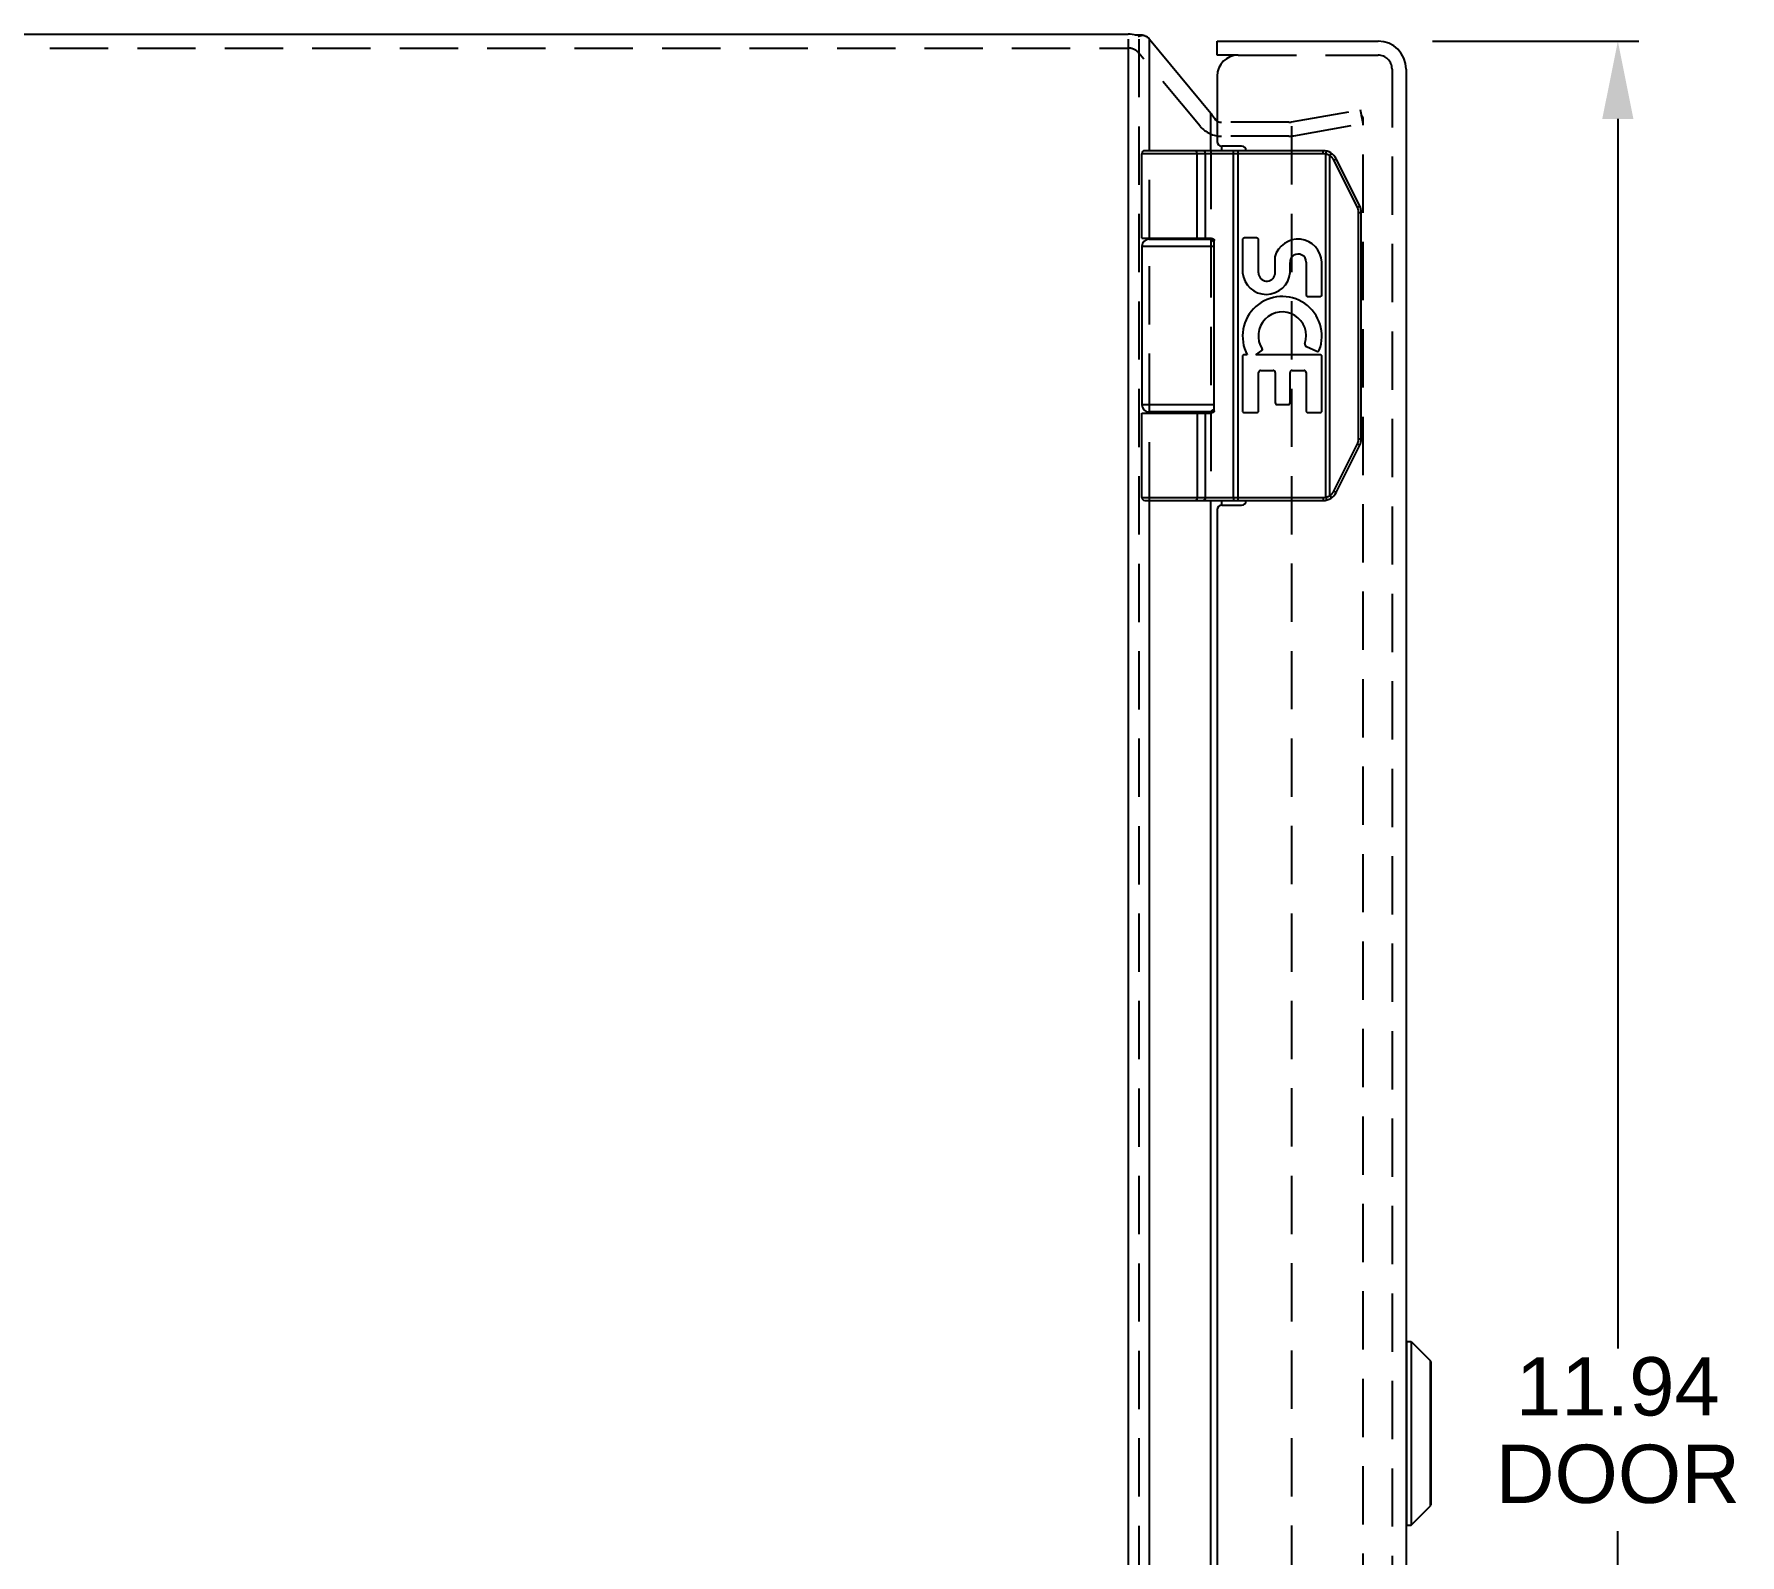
# Model space of a CAD drawing. Header units: inches. Extents: x 0 to 56, y -0.1 to 35.9.
# Drawn here: x 5.49 to 12.81, y 19.07 to 25.59 of the extents above; entities that cross this region are included whole.
import ezdxf

# ---------------------------------------------------------------- set-up
doc = ezdxf.new("R2010")
doc.units = ezdxf.units.IN
doc.header["$MEASUREMENT"] = 0
doc.linetypes.add('HIDDEN', pattern=[0.375, 0.25, -0.125])
for name, color, linetype in [('DEFAULT_2', 8, 'HIDDEN'), ('DIMENSIONS', 7, 'Continuous'), ('DOOR_ASSEMBLY', 7, 'Continuous')]:
    doc.layers.add(name, color=color, linetype=linetype)
doc.styles.get("Standard").update_dxf_attribs({"font": 'arial.ttf'})
doc.dimstyles.new('DIMSTYLE_1', dxfattribs={"dimtxt": 0.25, "dimasz": 0.333333, "dimexe": 0.09, "dimexo": 0.07, "dimgap": 0.0375, "dimtad": 0, "dimtih": 1, "dimtoh": 1, "dimzin": 4, "dimdsep": 46, "dimtxsty": 'Standard', "dimblk": '_FILLED', "dimblk1": '_FILLED', "dimblk2": '_FILLED', "dimcen": 0.09, "dimadec": 3, "dimazin": 1, "dimtfac": 1, "dimtdec": 3, "dimtofl": 0, "dimtmove": 0, "dimatfit": 3, "dimldrblk": '_FILLED', "dimfxl": 1, "dimtolj": 1, "dimtzin": 4, "dimarcsym": 0})

# ---------------------------------------------------------------- blocks, each defined once
blk = doc.blocks.new('_FILLED')
at = {"color": 0, "linetype": 'ByBlock'}
blk.add_solid([(0, 0), (-1, 0.2), (-1, -0.2)], dxfattribs=at)
blk = doc.blocks.new('*D12')
at = {"layer": 'Defpoints', "color": 0, "linetype": 'Continuous', "transparency": 16777216}
for p in [(11.4194, 25.5589), (11.4194, 13.6189), (12.2841, 13.6189)]:
    blk.add_point(p, dxfattribs=at)
at = {"layer": 'DIMENSIONS', "color": 0, "linetype": 'Continuous', "lineweight": -2, "transparency": 16777216}
for p, q in [((11.4894, 25.5589), (12.3741, 25.5589)), ((12.2841, 25.2256), (12.2841, 19.953)), ((12.2841, 13.9523), (12.2841, 19.1697)), ((11.4894, 13.6189), (12.3741, 13.6189))]:
    blk.add_line(p, q, dxfattribs=at)
at = {"layer": 'DIMENSIONS', "color": 0, "linetype": 'Continuous', "lineweight": -2, "transparency": 16777216, "xscale": 0.3333333333, "yscale": 0.3333333333, "zscale": 0.3333333333}
for p, rotation in [((12.2841, 25.5589), 90), ((12.2841, 13.6189), 270)]:
    blk.add_blockref('_FILLED', p, dxfattribs=dict(at, rotation=rotation))
at = {"layer": 'DIMENSIONS', "color": 0, "linetype": 'Continuous', "transparency": 16777216, "insert": (12.2841, 19.9155), "char_height": 0.25, "width": 1.046468, "attachment_point": 2, "line_spacing_factor": 0.9}
blk.add_mtext('\\A1;11.94\\PDOOR', dxfattribs=at)

msp = doc.modelspace()

# ---------------------------------------------------------------- linework, layer by layer
at = {"color": 3, "linetype": 'Continuous'}
for p, q in [((3.3115, 25.58894), (10.18454, 25.58894)), ((10.18454, 25.56794), (10.18454, 13.65817)), ((10.27647, 25.08894), (10.27647, 25.56796)), ((10.27647, 25.56796), (10.53941, 25.25011)), ((10.53941, 25.08894), (10.53941, 25.25011)), ((10.58537, 25.10894), (10.58537, 25.08894)), ((10.27647, 24.70894), (10.27647, 24.71394)), ((10.53941, 24.70894), (10.53941, 24.71366)), ((10.27647, 23.96394), (10.27647, 23.96894)), ((10.53941, 23.96421), (10.53941, 23.96894)), ((10.27647, 15.58894), (10.27647, 23.58894)), ((10.53941, 15.58894), (10.53941, 23.58894)), ((10.58537, 23.58894), (10.58537, 23.56894))]:
    msp.add_line(p, q, dxfattribs=at)
at = {"color": 7, "linetype": 'Continuous'}
msp.add_line((10.24582, 25.58409), (10.21518, 25.58409), dxfattribs=at)
at = {"color": 3, "linetype": 'Continuous'}
for points in [[(10.22772, 25.57901), (10.22983, 25.58021), (10.23212, 25.58127), (10.2346, 25.58221), (10.23722, 25.58299), (10.23993, 25.58357), (10.24268, 25.58394), (10.2454, 25.58409), (10.24582, 25.58409)], [(10.24582, 25.58409), (10.24809, 25.58401), (10.25072, 25.58371), (10.25326, 25.58319), (10.25566, 25.58248), (10.25789, 25.58159), (10.25989, 25.58057), (10.26169, 25.5794)], [(10.27647, 25.56796), (10.27419, 25.56987), (10.27183, 25.57177), (10.2694, 25.57368), (10.2669, 25.57559), (10.26433, 25.57749), (10.26169, 25.5794)], [(10.53941, 25.25011), (10.54043, 25.2484), (10.54149, 25.24668), (10.54257, 25.24497), (10.54368, 25.24326), (10.54482, 25.24155), (10.54599, 25.23984)], [(10.54599, 25.23984), (10.5502, 25.23384), (10.55468, 25.22785), (10.55941, 25.22186), (10.56435, 25.21587), (10.56603, 25.2139)]]:
    msp.add_lwpolyline(points, dxfattribs=at)
for centre, radius, start, end in [((10.18454, 25.46894), 0.12, 73.698209, 90), ((10.58537, 25.27128), 0.06, 250.446296, 251.191725)]:
    msp.add_arc(centre, radius, start, end, dxfattribs=at)
at = {"layer": 'DEFAULT_2', "color": 8, "linetype": 'HIDDEN'}
for p, q in [((3.3115, 25.52894), (10.18454, 25.52894)), ((10.23051, 25.56796), (10.23051, 13.70985)), ((10.49345, 25.19414), (10.23051, 25.5075)), ((10.88456, 25.21219), (11.1814, 25.26453)), ((11.19182, 25.20544), (11.1814, 25.26453)), ((10.87414, 25.21128), (10.58537, 25.21128)), ((10.88456, 25.19356), (10.88456, 14.0283)), ((10.89498, 25.1531), (11.19182, 25.20544)), ((11.19182, 13.94819), (11.19182, 25.22968)), ((10.27647, 24.71394), (10.27647, 25.08894)), ((10.53941, 25.08894), (10.53941, 24.71366)), ((10.87414, 25.15128), (10.58537, 25.15128)), ((10.27647, 23.96894), (10.27647, 24.70894)), ((10.53941, 24.70894), (10.53941, 23.96894)), ((10.27647, 23.58894), (10.27647, 23.96394)), ((10.53941, 23.96421), (10.53941, 23.58894))]:
    msp.add_line(p, q, dxfattribs=at)
for points in [[(11.18197, 25.23968), (11.18135, 25.23966), (11.18028, 25.23953)], [(11.18653, 25.23854), (11.18555, 25.239), (11.18454, 25.23934), (11.18349, 25.23956), (11.18242, 25.23967), (11.18197, 25.23968)], [(11.19182, 25.22968), (11.19176, 25.23078), (11.19159, 25.23184), (11.1913, 25.23289), (11.1909, 25.2339), (11.19039, 25.23486), (11.18979, 25.23576), (11.18909, 25.23659), (11.18831, 25.23733), (11.18745, 25.23799), (11.18653, 25.23854)]]:
    msp.add_lwpolyline(points, dxfattribs=at)
for centre, radius, start, end in [((10.18454, 25.46894), 0.06, 40, 90), ((10.58537, 25.27128), 0.12, 220, 270), ((10.58537, 25.27128), 0.06, 254.766704, 270), ((10.87414, 25.27128), 0.06, 270, 280), ((10.87414, 25.27128), 0.12, 270, 280)]:
    msp.add_arc(centre, radius, start, end, dxfattribs=at)
at = {"layer": 'DOOR_ASSEMBLY', "color": 7, "linetype": 'Continuous'}
for p, q in [((10.56603, 25.49894), (10.56603, 25.55894)), ((10.65603, 25.49894), (10.56603, 25.49894)), ((11.0204, 25.08894), (10.25603, 25.08894)), ((10.4735, 25.08893), (10.47336, 25.08894)), ((10.47361, 25.08893), (10.47347, 25.08893)), ((10.47372, 25.08892), (10.47358, 25.08893)), ((10.47383, 25.08891), (10.47369, 25.08892)), ((10.65579, 23.58894), (10.65579, 25.08894)), ((11.0204, 25.07594), (11.0204, 25.08894)), ((11.03233, 25.07448), (11.03546, 25.08709)), ((10.24303, 24.71394), (10.24303, 25.07594)), ((11.0204, 25.07594), (10.24303, 25.07594)), ((10.47991, 24.71394), (10.47991, 25.07615)), ((10.47994, 24.71394), (10.47994, 25.07615)), ((10.5159, 24.71394), (10.5159, 25.07594)), ((10.63613, 25.08416), (10.63609, 25.08449)), ((10.63617, 25.08382), (10.63613, 25.08416)), ((10.63621, 25.08347), (10.63617, 25.08382)), ((10.63625, 25.08311), (10.63621, 25.08347)), ((10.63629, 25.08275), (10.63625, 25.08311)), ((10.63632, 25.08237), (10.63629, 25.08275)), ((10.63635, 25.08199), (10.63632, 25.08237)), ((10.63638, 25.0816), (10.63635, 25.08199)), ((10.63641, 25.08121), (10.63638, 25.0816)), ((10.63644, 25.08081), (10.63641, 25.08121)), ((10.63646, 25.0804), (10.63644, 25.08081)), ((10.63648, 25.07999), (10.63646, 25.0804)), ((10.6365, 25.07958), (10.63648, 25.07999)), ((10.63652, 25.07916), (10.6365, 25.07958)), ((10.63655, 25.0781), (10.63654, 25.07852)), ((10.63656, 25.07767), (10.63655, 25.0781)), ((10.63657, 25.07724), (10.63656, 25.07767)), ((10.63658, 25.0768), (10.63657, 25.07724)), ((10.63658, 25.07637), (10.63658, 25.0768)), ((10.63658, 23.60194), (10.63658, 25.07637)), ((11.03233, 23.60339), (11.03233, 25.07448)), ((11.04964, 25.06763), (11.04999, 25.06817)), ((11.04964, 23.61024), (11.04964, 25.06763)), ((11.04999, 25.06817), (11.05034, 25.06871)), ((11.05034, 25.06871), (11.05068, 25.06925)), ((11.05068, 25.06925), (11.05101, 25.06978)), ((11.05101, 25.06978), (11.05134, 25.07031)), ((11.05134, 25.07031), (11.05165, 25.07083)), ((11.05165, 25.07083), (11.05186, 25.07117)), ((11.05186, 25.07117), (11.05206, 25.07151)), ((11.05206, 25.07151), (11.05225, 25.07184)), ((11.05225, 25.07184), (11.05244, 25.07217)), ((11.05244, 25.07217), (11.05263, 25.0725)), ((11.05263, 25.0725), (11.05281, 25.07282)), ((11.05307, 25.07328), (11.05324, 25.07359)), ((11.05324, 25.07359), (11.0534, 25.07389)), ((11.0534, 25.07389), (11.05356, 25.07418)), ((11.05356, 25.07418), (11.0537, 25.07446)), ((11.0537, 25.07446), (11.05385, 25.07474)), ((11.05385, 25.07474), (11.05398, 25.07501)), ((11.05398, 25.07501), (11.05411, 25.07527)), ((11.06648, 25.04857), (11.06705, 25.04887)), ((11.1676, 24.84632), (11.06648, 25.04857)), ((11.06705, 25.04887), (11.06781, 25.04926)), ((11.06781, 25.04926), (11.06856, 25.04965)), ((11.06856, 25.04965), (11.06929, 25.05004)), ((11.06929, 25.05004), (11.07, 25.05041)), ((11.07, 25.05041), (11.07068, 25.05078)), ((11.07068, 25.05078), (11.07134, 25.05114)), ((11.07134, 25.05114), (11.07181, 25.05141)), ((11.07181, 25.05141), (11.07226, 25.05166)), ((11.07226, 25.05166), (11.0727, 25.05191)), ((11.0727, 25.05191), (11.07311, 25.05215)), ((11.07311, 25.05215), (11.07351, 25.05238)), ((11.07351, 25.05238), (11.07376, 25.05252)), ((11.07376, 25.05252), (11.074, 25.05267)), ((11.074, 25.05267), (11.07422, 25.05281)), ((11.07422, 25.05281), (11.07444, 25.05294)), ((11.07444, 25.05294), (11.07465, 25.05307)), ((11.07465, 25.05307), (11.07485, 25.05319)), ((11.07485, 25.05319), (11.07503, 25.05331)), ((11.17743, 24.85213), (11.0763, 25.05439)), ((11.16875, 24.84691), (11.1695, 24.8473)), ((11.1695, 24.8473), (11.17024, 24.84769)), ((11.17112, 24.84816), (11.17181, 24.84853)), ((11.17181, 24.84853), (11.17246, 24.84889)), ((11.17246, 24.84889), (11.17294, 24.84915)), ((11.17283, 23.85369), (11.17283, 24.82418)), ((11.17283, 24.82418), (11.18403, 24.82418)), ((11.17294, 24.84915), (11.17339, 24.84941)), ((11.17339, 24.84941), (11.17383, 24.84965)), ((11.17383, 24.84965), (11.17424, 24.84989)), ((11.17424, 24.84989), (11.17463, 24.85012)), ((11.17463, 24.85012), (11.17488, 24.85027)), ((11.17488, 24.85027), (11.17512, 24.85041)), ((11.17512, 24.85041), (11.17535, 24.85055)), ((11.17535, 24.85055), (11.17557, 24.85069)), ((11.17557, 24.85069), (11.17578, 24.85081)), ((11.17578, 24.85081), (11.17597, 24.85094)), ((11.17597, 24.85094), (11.17616, 24.85106)), ((11.18403, 23.85369), (11.18403, 24.82418)), ((10.24303, 24.67894), (10.24303, 23.99894)), ((10.24303, 24.67894), (10.55398, 24.67894)), ((10.27303, 24.70894), (10.55175, 24.70894)), ((10.32253, 24.71394), (10.32253, 24.70894)), ((10.47853, 24.71394), (10.47853, 24.70894)), ((10.55398, 23.97394), (10.55398, 24.70394)), ((10.67479, 24.70654), (10.67479, 24.56542)), ((10.73509, 24.71494), (10.68319, 24.71494)), ((10.74349, 24.5649), (10.74349, 24.70654)), ((10.81349, 24.63322), (10.81349, 24.55842)), ((10.87889, 24.56649), (10.87907, 24.60921)), ((10.94759, 24.61156), (10.94759, 24.47194)), ((11.01499, 24.47194), (11.01499, 24.61156)), ((10.95599, 24.46354), (11.00659, 24.46354)), ((10.69493, 24.21404), (10.68319, 24.21404)), ((10.73219, 24.21404), (10.7577, 24.23193)), ((11.00659, 24.21404), (10.73219, 24.21404)), ((10.94871, 24.24874), (10.994, 24.22914)), ((10.67479, 24.20564), (10.67479, 23.97414)), ((10.74349, 23.97414), (10.74349, 24.13824)), ((10.75189, 24.14664), (10.80659, 24.14664)), ((10.81499, 24.13824), (10.81499, 24.00864)), ((10.87869, 24.00864), (10.87869, 24.13824)), ((10.88709, 24.14664), (10.93919, 24.14664)), ((10.94759, 24.13824), (10.94759, 23.97414)), ((11.01499, 23.97414), (11.01499, 24.20564)), ((10.55398, 23.99894), (10.24303, 23.99894)), ((10.82339, 24.00024), (10.87029, 24.00024)), ((10.24303, 23.60194), (10.24303, 23.96394)), ((10.24303, 23.96394), (10.53407, 23.96394)), ((10.55175, 23.96894), (10.27303, 23.96894)), ((10.32253, 23.96894), (10.32253, 23.96394)), ((10.47853, 23.96894), (10.47853, 23.96394)), ((10.5159, 23.60194), (10.5159, 23.96394)), ((10.68319, 23.96574), (10.73509, 23.96574)), ((10.95599, 23.96574), (11.00659, 23.96574)), ((11.17283, 23.85369), (11.18403, 23.85369)), ((11.06648, 23.6293), (11.1676, 23.83155)), ((11.0763, 23.62348), (11.17743, 23.82574)), ((11.1676, 23.83155), (11.16856, 23.83106)), ((11.16856, 23.83106), (11.16932, 23.83067)), ((11.16932, 23.83067), (11.17005, 23.83028)), ((11.17005, 23.83028), (11.17077, 23.8299)), ((11.17077, 23.8299), (11.17147, 23.82953)), ((11.17147, 23.82953), (11.17214, 23.82916)), ((11.17214, 23.82916), (11.17262, 23.82889)), ((11.17262, 23.82889), (11.17309, 23.82863)), ((11.17309, 23.82863), (11.17354, 23.82838)), ((11.17354, 23.82838), (11.17397, 23.82814)), ((11.17397, 23.82814), (11.17437, 23.8279)), ((11.17437, 23.8279), (11.17463, 23.82775)), ((11.17463, 23.82775), (11.17488, 23.8276)), ((11.17488, 23.8276), (11.17512, 23.82746)), ((11.17512, 23.82746), (11.17535, 23.82732)), ((11.17535, 23.82732), (11.17557, 23.82719)), ((11.17557, 23.82719), (11.17578, 23.82706)), ((11.17578, 23.82706), (11.17597, 23.82693)), ((11.06648, 23.6293), (11.06744, 23.62881)), ((11.06744, 23.62881), (11.06819, 23.62841)), ((11.06819, 23.62841), (11.06893, 23.62803)), ((11.06893, 23.62803), (11.06965, 23.62765)), ((11.06965, 23.62765), (11.07034, 23.62727)), ((11.07034, 23.62727), (11.07101, 23.62691)), ((11.07101, 23.62691), (11.0715, 23.62664)), ((11.0715, 23.62664), (11.07196, 23.62638)), ((11.07196, 23.62638), (11.07241, 23.62613)), ((11.07241, 23.62613), (11.07284, 23.62588)), ((11.07284, 23.62588), (11.07325, 23.62565)), ((11.07325, 23.62565), (11.07351, 23.62549)), ((11.07351, 23.62549), (11.07376, 23.62535)), ((11.07376, 23.62535), (11.074, 23.6252)), ((11.074, 23.6252), (11.07422, 23.62507)), ((11.07422, 23.62507), (11.07444, 23.62493)), ((11.07444, 23.62493), (11.07465, 23.6248)), ((11.07465, 23.6248), (11.07485, 23.62468)), ((10.24303, 23.60194), (11.0204, 23.60194)), ((10.25603, 23.58894), (11.0204, 23.58894)), ((10.4735, 23.58894), (10.47336, 23.58894)), ((10.47361, 23.58894), (10.47347, 23.58894)), ((10.47372, 23.58895), (10.47358, 23.58894)), ((10.47383, 23.58896), (10.47369, 23.58895)), ((10.47394, 23.58898), (10.47379, 23.58896)), ((10.63619, 23.59422), (10.63615, 23.59388)), ((10.63623, 23.59458), (10.63619, 23.59422)), ((10.63627, 23.59494), (10.63623, 23.59458)), ((10.6363, 23.59531), (10.63627, 23.59494)), ((10.63634, 23.59569), (10.6363, 23.59531)), ((10.63637, 23.59607), (10.63634, 23.59569)), ((10.6364, 23.59646), (10.63637, 23.59607)), ((10.63642, 23.59686), (10.6364, 23.59646)), ((10.63645, 23.59726), (10.63642, 23.59686)), ((10.63647, 23.59767), (10.63645, 23.59726)), ((10.63649, 23.59808), (10.63647, 23.59767)), ((10.63651, 23.5985), (10.63649, 23.59808)), ((10.63653, 23.59892), (10.63651, 23.5985)), ((10.63654, 23.59935), (10.63653, 23.59892)), ((10.63655, 23.59977), (10.63654, 23.59935)), ((10.63656, 23.6002), (10.63655, 23.59977)), ((10.63657, 23.60063), (10.63656, 23.6002)), ((10.63658, 23.60107), (10.63657, 23.60063)), ((10.63658, 23.60194), (10.63658, 23.6015)), ((10.63658, 23.6015), (10.63658, 23.60107)), ((11.0204, 23.60194), (11.0204, 23.58894)), ((11.03233, 23.60339), (11.03546, 23.59078)), ((11.04964, 23.61024), (11.04999, 23.6097)), ((11.04999, 23.6097), (11.05034, 23.60916)), ((11.05034, 23.60916), (11.05068, 23.60862)), ((11.05068, 23.60862), (11.05101, 23.60809)), ((11.05101, 23.60809), (11.05134, 23.60756)), ((11.05134, 23.60756), (11.05165, 23.60704)), ((11.05165, 23.60704), (11.05186, 23.6067)), ((11.05186, 23.6067), (11.05206, 23.60636)), ((11.05206, 23.60636), (11.05225, 23.60603)), ((11.05225, 23.60603), (11.05244, 23.6057)), ((11.05244, 23.6057), (11.05263, 23.60537)), ((11.05263, 23.60537), (11.05281, 23.60505)), ((11.05281, 23.60505), (11.05299, 23.60474)), ((11.05299, 23.60474), (11.05316, 23.60443)), ((11.05316, 23.60443), (11.05332, 23.60413)), ((11.05332, 23.60413), (11.05348, 23.60384)), ((11.05348, 23.60384), (11.05363, 23.60355)), ((11.05363, 23.60355), (11.05378, 23.60327)), ((11.05378, 23.60327), (11.05391, 23.603)), ((11.37908, 19.98299), (11.39783, 19.98299)), ((11.37908, 19.19489), (11.37908, 19.98299)), ((11.39783, 19.98299), (11.48095, 19.89986)), ((11.39783, 19.98299), (11.39783, 19.19489)), ((11.48095, 19.27801), (11.48095, 19.89986)), ((11.48303, 19.28303), (11.48303, 19.89484)), ((11.39783, 19.19489), (11.48095, 19.27801)), ((11.37908, 19.19489), (11.39783, 19.19489))]:
    msp.add_line(p, q, dxfattribs=at)
at = {"layer": 'DOOR_ASSEMBLY', "color": 3, "linetype": 'Continuous'}
for p, q in [((10.56603, 25.55894), (11.25603, 25.55894)), ((10.56603, 25.40894), (10.56603, 25.12894)), ((11.37603, 25.43894), (11.37603, 13.73894)), ((10.67103, 25.10894), (10.58603, 25.10894)), ((10.58603, 23.56894), (10.67103, 23.56894)), ((10.56603, 23.54894), (10.56603, 15.62894))]:
    msp.add_line(p, q, dxfattribs=at)
at = {"layer": 'DOOR_ASSEMBLY', "color": 8, "linetype": 'HIDDEN'}
for p, q in [((10.65603, 25.49894), (11.25603, 25.49894)), ((11.31603, 25.43894), (11.31603, 13.73894))]:
    msp.add_line(p, q, dxfattribs=at)
at = {"layer": 'DOOR_ASSEMBLY', "color": 7, "linetype": 'Continuous'}
for points in [[(10.47994, 25.07615), (10.47994, 25.07637), (10.47993, 25.07659), (10.47993, 25.0768), (10.47992, 25.07702), (10.47991, 25.07724), (10.4799, 25.07745), (10.47988, 25.07767), (10.47987, 25.07788), (10.47985, 25.0781), (10.47983, 25.07831), (10.47981, 25.07852), (10.47979, 25.07874), (10.47976, 25.07895), (10.47974, 25.07916), (10.47971, 25.07937), (10.47968, 25.07958), (10.47965, 25.07979), (10.47961, 25.07999), (10.47958, 25.0802), (10.47954, 25.0804), (10.4795, 25.08061), (10.47946, 25.08081), (10.47942, 25.08101), (10.47938, 25.08121), (10.47933, 25.08141), (10.47929, 25.0816), (10.47924, 25.0818), (10.47919, 25.08199), (10.47914, 25.08218), (10.47908, 25.08237), (10.47903, 25.08256), (10.47897, 25.08275), (10.47891, 25.08293), (10.47885, 25.08311), (10.47879, 25.08329), (10.47873, 25.08347), (10.47866, 25.08365), (10.4786, 25.08382), (10.47853, 25.08399), (10.47846, 25.08416), (10.47839, 25.08433), (10.47832, 25.08449), (10.47825, 25.08466), (10.47817, 25.08482), (10.4781, 25.08497), (10.47802, 25.08513), (10.47794, 25.08528), (10.47787, 25.08543), (10.47778, 25.08558), (10.4777, 25.08572), (10.47762, 25.08586), (10.47754, 25.086), (10.47745, 25.08614), (10.47736, 25.08627), (10.47728, 25.0864), (10.47719, 25.08653), (10.4771, 25.08665), (10.47701, 25.08677), (10.47692, 25.08689), (10.47682, 25.08701), (10.47673, 25.08712), (10.47663, 25.08723), (10.47654, 25.08734), (10.47644, 25.08744), (10.47634, 25.08754), (10.47625, 25.08763), (10.47615, 25.08773), (10.47605, 25.08782), (10.47595, 25.0879), (10.47585, 25.08799), (10.47574, 25.08807), (10.47564, 25.08814), (10.47554, 25.08822), (10.47544, 25.08829), (10.47533, 25.08835), (10.47523, 25.08841), (10.47512, 25.08847), (10.47501, 25.08853), (10.47491, 25.08858), (10.4748, 25.08863), (10.47469, 25.08867), (10.47459, 25.08872), (10.47448, 25.08875), (10.47437, 25.08879), (10.47426, 25.08882), (10.47415, 25.08885), (10.47405, 25.08887), (10.47394, 25.08889), (10.47379, 25.08891)], [(10.47991, 25.07615), (10.47991, 25.07637), (10.4799, 25.07659), (10.47989, 25.0768), (10.47989, 25.07702), (10.47988, 25.07724), (10.47986, 25.07745), (10.47985, 25.07767), (10.47984, 25.07788), (10.47982, 25.0781), (10.4798, 25.07831), (10.47978, 25.07852), (10.47976, 25.07874), (10.47973, 25.07895), (10.4797, 25.07916), (10.47968, 25.07937), (10.47965, 25.07958), (10.47961, 25.07979), (10.47958, 25.07999), (10.47955, 25.0802), (10.47951, 25.0804), (10.47947, 25.08061), (10.47943, 25.08081), (10.47939, 25.08101), (10.47935, 25.08121), (10.4793, 25.08141), (10.47925, 25.0816), (10.4792, 25.0818), (10.47915, 25.08199), (10.4791, 25.08218), (10.47905, 25.08237), (10.47899, 25.08256), (10.47894, 25.08275), (10.47888, 25.08293), (10.47882, 25.08311), (10.47876, 25.08329), (10.4787, 25.08347), (10.47863, 25.08365), (10.47857, 25.08382), (10.4785, 25.08399), (10.47843, 25.08416), (10.47836, 25.08433), (10.47829, 25.08449), (10.47822, 25.08466), (10.47814, 25.08482), (10.47807, 25.08497), (10.47799, 25.08513), (10.47791, 25.08528), (10.47783, 25.08543), (10.47775, 25.08558), (10.47767, 25.08572), (10.47759, 25.08586), (10.4775, 25.086), (10.47742, 25.08614), (10.47733, 25.08627), (10.47724, 25.0864), (10.47715, 25.08653), (10.47707, 25.08665), (10.47697, 25.08677), (10.47688, 25.08689), (10.47679, 25.08701), (10.4767, 25.08712), (10.4766, 25.08723), (10.47651, 25.08734), (10.47641, 25.08744), (10.47631, 25.08754), (10.47621, 25.08763), (10.47612, 25.08773), (10.47602, 25.08782), (10.47591, 25.0879), (10.47581, 25.08799), (10.47571, 25.08807), (10.47561, 25.08814), (10.47551, 25.08822), (10.4754, 25.08829), (10.4753, 25.08835), (10.47519, 25.08841), (10.47509, 25.08847), (10.47498, 25.08853), (10.47488, 25.08858), (10.47477, 25.08863), (10.47466, 25.08867), (10.47455, 25.08872), (10.47445, 25.08875), (10.47434, 25.08879), (10.47423, 25.08882), (10.47412, 25.08885), (10.47401, 25.08887), (10.4739, 25.08889)], [(10.5159, 25.07594), (10.5159, 25.07615), (10.5159, 25.07637), (10.51589, 25.07659), (10.51588, 25.0768), (10.51587, 25.07702), (10.51585, 25.07724), (10.51584, 25.07745), (10.51582, 25.07767), (10.51579, 25.07788), (10.51577, 25.0781), (10.51574, 25.07831), (10.51571, 25.07852), (10.51567, 25.07874), (10.51563, 25.07895), (10.5156, 25.07916), (10.51555, 25.07937), (10.51551, 25.07958), (10.51546, 25.07979), (10.51541, 25.07999), (10.51536, 25.0802), (10.5153, 25.0804), (10.51525, 25.08061), (10.51519, 25.08081), (10.51512, 25.08101), (10.51506, 25.08121), (10.51499, 25.08141), (10.51492, 25.0816), (10.51485, 25.0818), (10.51477, 25.08199), (10.51469, 25.08218), (10.51461, 25.08237), (10.51453, 25.08256), (10.51444, 25.08275), (10.51436, 25.08293), (10.51427, 25.08311), (10.51418, 25.08329), (10.51408, 25.08347), (10.51398, 25.08365), (10.51389, 25.08382), (10.51379, 25.08399), (10.51368, 25.08416), (10.51358, 25.08433), (10.51347, 25.08449), (10.51336, 25.08466), (10.51325, 25.08482), (10.51314, 25.08497), (10.51302, 25.08513), (10.5129, 25.08528), (10.51278, 25.08543), (10.51266, 25.08558), (10.51254, 25.08572), (10.51242, 25.08586), (10.51229, 25.086), (10.51216, 25.08614), (10.51203, 25.08627), (10.5119, 25.0864), (10.51177, 25.08653), (10.51163, 25.08665), (10.51149, 25.08677), (10.51136, 25.08689), (10.51122, 25.08701), (10.51108, 25.08712), (10.51093, 25.08723), (10.51079, 25.08734), (10.51065, 25.08744), (10.5105, 25.08754), (10.51035, 25.08763), (10.5102, 25.08773), (10.51005, 25.08782), (10.5099, 25.0879), (10.50975, 25.08799), (10.5096, 25.08807), (10.50944, 25.08814), (10.50929, 25.08822), (10.50913, 25.08829), (10.50898, 25.08835), (10.50882, 25.08841), (10.50866, 25.08847), (10.5085, 25.08853), (10.50834, 25.08858), (10.50818, 25.08863), (10.50802, 25.08867), (10.50786, 25.08872), (10.5077, 25.08875), (10.50754, 25.08879), (10.50737, 25.08882), (10.50721, 25.08885), (10.50705, 25.08887), (10.50688, 25.08889), (10.50672, 25.08891), (10.50655, 25.08892), (10.50639, 25.08893), (10.50623, 25.08893), (10.50606, 25.08894)], [(10.63609, 25.08449), (10.63607, 25.08466), (10.63604, 25.08482), (10.63602, 25.08497), (10.636, 25.08513), (10.63597, 25.08528), (10.63595, 25.08543), (10.63592, 25.08558), (10.6359, 25.08572), (10.63587, 25.08586), (10.63585, 25.086), (10.63582, 25.08614), (10.6358, 25.08627), (10.63577, 25.0864), (10.63574, 25.08653), (10.63571, 25.08665), (10.63569, 25.08677), (10.63566, 25.08689), (10.63563, 25.08701), (10.6356, 25.08712), (10.63557, 25.08723), (10.63554, 25.08734), (10.63551, 25.08744), (10.63549, 25.08754), (10.63546, 25.08763), (10.63543, 25.08773), (10.63539, 25.08782), (10.63536, 25.0879), (10.63533, 25.08799), (10.6353, 25.08807), (10.63527, 25.08814), (10.63524, 25.08822), (10.63521, 25.08829), (10.63518, 25.08835), (10.63514, 25.08841), (10.63511, 25.08847), (10.63508, 25.08853), (10.63505, 25.08858), (10.63501, 25.08863), (10.63498, 25.08867), (10.63495, 25.08872), (10.63492, 25.08875), (10.63488, 25.08879), (10.63485, 25.08882), (10.63482, 25.08885), (10.63478, 25.08887), (10.63475, 25.08889), (10.63472, 25.08891), (10.63468, 25.08892), (10.63465, 25.08893), (10.63462, 25.08893), (10.63458, 25.08894)], [(10.63654, 25.07852), (10.63654, 25.07874), (10.63652, 25.07916)], [(11.04964, 25.06763), (11.04914, 25.06793), (11.04863, 25.06822), (11.04812, 25.06851), (11.04761, 25.06879), (11.0471, 25.06907), (11.04658, 25.06934), (11.04606, 25.0696), (11.04553, 25.06986), (11.04501, 25.07012), (11.04448, 25.07037), (11.04395, 25.07061), (11.04341, 25.07085), (11.04288, 25.07108), (11.04234, 25.07131), (11.0418, 25.07153), (11.04125, 25.07175), (11.04071, 25.07196), (11.04016, 25.07217), (11.03961, 25.07237), (11.03906, 25.07256), (11.03851, 25.07275), (11.03796, 25.07294), (11.0374, 25.07311), (11.03684, 25.07329), (11.03628, 25.07346), (11.03572, 25.07362), (11.03516, 25.07377), (11.0346, 25.07393), (11.03403, 25.07407), (11.03347, 25.07421), (11.0329, 25.07435), (11.03233, 25.07448)], [(11.06648, 25.04857), (11.06624, 25.04905), (11.06599, 25.04952), (11.06574, 25.05), (11.06548, 25.05046), (11.06522, 25.05093), (11.06495, 25.05139), (11.06468, 25.05186), (11.0644, 25.05231), (11.06412, 25.05277), (11.06383, 25.05322), (11.06354, 25.05367), (11.06324, 25.05411), (11.06294, 25.05455), (11.06263, 25.05499), (11.06232, 25.05543), (11.06201, 25.05586), (11.06169, 25.05629), (11.06136, 25.05672), (11.06103, 25.05714), (11.0607, 25.05756), (11.06036, 25.05797), (11.06001, 25.05838), (11.05967, 25.05879), (11.05931, 25.05919), (11.05896, 25.05959), (11.0586, 25.05999), (11.05823, 25.06038), (11.05786, 25.06077), (11.05749, 25.06115), (11.05711, 25.06153), (11.05673, 25.06191), (11.05634, 25.06228), (11.05595, 25.06265), (11.05556, 25.06301), (11.05516, 25.06337), (11.05476, 25.06373), (11.05435, 25.06408), (11.05394, 25.06442), (11.05353, 25.06476), (11.05311, 25.0651), (11.05269, 25.06543), (11.05226, 25.06576), (11.05184, 25.06609), (11.0514, 25.0664), (11.05097, 25.06672), (11.05053, 25.06703), (11.05009, 25.06733), (11.04964, 25.06763)], [(11.05281, 25.07282), (11.0529, 25.07297), (11.05307, 25.07328)], [(11.05411, 25.07527), (11.05417, 25.07539), (11.05423, 25.07552), (11.05429, 25.07564), (11.05435, 25.07576), (11.0544, 25.07588), (11.05445, 25.07599), (11.05451, 25.07611), (11.05455, 25.07622), (11.0546, 25.07633), (11.05465, 25.07644), (11.05469, 25.07654), (11.05473, 25.07664), (11.05477, 25.07674), (11.05481, 25.07684), (11.05485, 25.07693), (11.05488, 25.07702), (11.05491, 25.07711), (11.05494, 25.0772), (11.05497, 25.07728), (11.055, 25.07736), (11.05502, 25.07744), (11.05504, 25.07752), (11.05506, 25.07759), (11.05508, 25.07766), (11.0551, 25.07773), (11.05511, 25.07779), (11.05513, 25.07785), (11.05514, 25.07791), (11.05514, 25.07797), (11.05515, 25.07802), (11.05516, 25.07807), (11.05516, 25.07812), (11.05516, 25.07817), (11.05516, 25.07821), (11.05515, 25.07825), (11.05515, 25.07828), (11.05514, 25.07832), (11.05513, 25.07835), (11.05512, 25.07837), (11.0551, 25.0784), (11.05509, 25.07842), (11.05507, 25.07844), (11.05505, 25.07845)], [(11.07503, 25.05331), (11.07512, 25.05337), (11.0752, 25.05342), (11.07528, 25.05348), (11.07536, 25.05353), (11.07544, 25.05358), (11.07551, 25.05363), (11.07558, 25.05368), (11.07565, 25.05373), (11.07571, 25.05378), (11.07577, 25.05382), (11.07583, 25.05386), (11.07588, 25.05391), (11.07593, 25.05395), (11.07598, 25.05398), (11.07603, 25.05402), (11.07607, 25.05406), (11.07611, 25.05409), (11.07614, 25.05412), (11.07617, 25.05415), (11.0762, 25.05418), (11.07623, 25.05421), (11.07625, 25.05424), (11.07627, 25.05426), (11.07628, 25.05428), (11.07629, 25.0543), (11.0763, 25.05432), (11.07631, 25.05434), (11.07631, 25.05436), (11.07631, 25.05437), (11.0763, 25.05439)], [(11.1676, 24.84632), (11.1678, 24.84642), (11.16875, 24.84691)], [(11.17283, 24.82418), (11.17283, 24.82473), (11.17282, 24.82527), (11.1728, 24.82582), (11.17278, 24.82637), (11.17275, 24.82691), (11.17272, 24.82746), (11.17268, 24.828), (11.17264, 24.82854), (11.17259, 24.82909), (11.17253, 24.82963), (11.17247, 24.83017), (11.1724, 24.83072), (11.17232, 24.83126), (11.17224, 24.8318), (11.17215, 24.83234), (11.17206, 24.83287), (11.17196, 24.83341), (11.17186, 24.83395), (11.17175, 24.83448), (11.17163, 24.83502), (11.17151, 24.83555), (11.17138, 24.83608), (11.17124, 24.83661), (11.1711, 24.83714), (11.17096, 24.83767), (11.17081, 24.83819), (11.17065, 24.83871), (11.17049, 24.83923), (11.17032, 24.83975), (11.17014, 24.84027), (11.16996, 24.84079), (11.16977, 24.8413), (11.16958, 24.84181), (11.16939, 24.84232), (11.16918, 24.84283), (11.16897, 24.84334), (11.16876, 24.84384), (11.16854, 24.84434), (11.16831, 24.84484), (11.16808, 24.84533), (11.16785, 24.84583), (11.1676, 24.84632)], [(11.17024, 24.84769), (11.17042, 24.84778), (11.17112, 24.84816)], [(11.17616, 24.85106), (11.17624, 24.85111), (11.17633, 24.85117), (11.17641, 24.85122), (11.17649, 24.85128), (11.17657, 24.85133), (11.17664, 24.85138), (11.17671, 24.85143), (11.17677, 24.85148), (11.17684, 24.85152), (11.1769, 24.85157), (11.17696, 24.85161), (11.17701, 24.85165), (11.17706, 24.85169), (11.17711, 24.85173), (11.17715, 24.85177), (11.17719, 24.8518), (11.17723, 24.85184), (11.17727, 24.85187), (11.1773, 24.8519), (11.17733, 24.85193), (11.17735, 24.85196), (11.17737, 24.85198), (11.17739, 24.85201), (11.17741, 24.85203), (11.17742, 24.85205), (11.17743, 24.85207), (11.17743, 24.85209), (11.17744, 24.8521), (11.17744, 24.85212), (11.17743, 24.85213)], [(10.24303, 24.71394), (10.53407, 24.71393), (10.53474, 24.71392), (10.53541, 24.71391), (10.53607, 24.71389), (10.53672, 24.71386), (10.53736, 24.71383), (10.53798, 24.71379), (10.53858, 24.71374), (10.53915, 24.71369), (10.5397, 24.71363), (10.54023, 24.71357), (10.54074, 24.71351), (10.54123, 24.71344), (10.54171, 24.71336), (10.54216, 24.71328), (10.5426, 24.7132), (10.54303, 24.71312), (10.54344, 24.71303), (10.54383, 24.71294), (10.54421, 24.71284), (10.54458, 24.71274), (10.54494, 24.71265), (10.54528, 24.71254), (10.54561, 24.71244), (10.54594, 24.71233), (10.54625, 24.71223), (10.54655, 24.71212), (10.54684, 24.71201), (10.54713, 24.71189), (10.5474, 24.71178), (10.54766, 24.71166), (10.54792, 24.71155), (10.54817, 24.71143), (10.5484, 24.71131), (10.54863, 24.71119), (10.54886, 24.71107), (10.54907, 24.71095), (10.54928, 24.71083), (10.54949, 24.71071), (10.54968, 24.71059), (10.54987, 24.71047), (10.55005, 24.71034), (10.55023, 24.71022), (10.5504, 24.7101), (10.55056, 24.70997), (10.55072, 24.70985), (10.55088, 24.70973), (10.55102, 24.70961), (10.55117, 24.70948), (10.5513, 24.70936), (10.55144, 24.70924), (10.55157, 24.70912), (10.55169, 24.709), (10.55181, 24.70887), (10.55192, 24.70875), (10.55203, 24.70863), (10.55214, 24.70851), (10.55224, 24.70839), (10.55234, 24.70827), (10.55243, 24.70815), (10.55252, 24.70804), (10.55261, 24.70792), (10.55269, 24.7078), (10.55277, 24.70768), (10.55285, 24.70757), (10.55293, 24.70745), (10.553, 24.70733), (10.55306, 24.70722), (10.55313, 24.7071), (10.55319, 24.70699), (10.55325, 24.70688), (10.55331, 24.70676), (10.55336, 24.70665), (10.55341, 24.70654), (10.55346, 24.70643), (10.55351, 24.70631), (10.55355, 24.7062), (10.55359, 24.70609), (10.55363, 24.70598), (10.55367, 24.70587), (10.5537, 24.70576), (10.55373, 24.70565), (10.55376, 24.70554), (10.55379, 24.70544), (10.55382, 24.70533), (10.55384, 24.70522), (10.55386, 24.70511), (10.55388, 24.705), (10.5539, 24.7049), (10.55392, 24.70479), (10.55393, 24.70468), (10.55394, 24.70457), (10.55395, 24.70447), (10.55396, 24.70436), (10.55397, 24.70425), (10.55397, 24.70415), (10.55397, 24.70404), (10.55398, 24.70394)], [(10.47991, 23.96394), (10.47991, 23.60172), (10.47991, 23.6015), (10.4799, 23.60128), (10.47989, 23.60107), (10.47989, 23.60085), (10.47988, 23.60063), (10.47986, 23.60042), (10.47985, 23.6002), (10.47984, 23.59999), (10.47982, 23.59977), (10.4798, 23.59956), (10.47978, 23.59935), (10.47976, 23.59913), (10.47973, 23.59892), (10.4797, 23.59871), (10.47968, 23.5985), (10.47965, 23.59829), (10.47961, 23.59808), (10.47958, 23.59788), (10.47955, 23.59767), (10.47951, 23.59747), (10.47947, 23.59726), (10.47943, 23.59706), (10.47939, 23.59686), (10.47935, 23.59666), (10.4793, 23.59646), (10.47925, 23.59627), (10.4792, 23.59607), (10.47915, 23.59588), (10.4791, 23.59569), (10.47905, 23.5955), (10.47899, 23.59531), (10.47894, 23.59512), (10.47888, 23.59494), (10.47882, 23.59476), (10.47876, 23.59458), (10.4787, 23.5944), (10.47863, 23.59422), (10.47857, 23.59405), (10.4785, 23.59388), (10.47843, 23.59371), (10.47836, 23.59354), (10.47829, 23.59338), (10.47822, 23.59322), (10.47814, 23.59306), (10.47807, 23.5929), (10.47799, 23.59274), (10.47791, 23.59259), (10.47783, 23.59244), (10.47775, 23.59229), (10.47767, 23.59215), (10.47759, 23.59201), (10.4775, 23.59187), (10.47742, 23.59173), (10.47733, 23.5916), (10.47724, 23.59147), (10.47715, 23.59134), (10.47707, 23.59122), (10.47697, 23.5911), (10.47688, 23.59098), (10.47679, 23.59086), (10.4767, 23.59075), (10.4766, 23.59064), (10.47651, 23.59054), (10.47641, 23.59043), (10.47631, 23.59033), (10.47621, 23.59024), (10.47612, 23.59014), (10.47602, 23.59005), (10.47591, 23.58997), (10.47581, 23.58988), (10.47571, 23.5898), (10.47561, 23.58973), (10.47551, 23.58965), (10.4754, 23.58959), (10.4753, 23.58952), (10.47519, 23.58946), (10.47509, 23.5894), (10.47498, 23.58934), (10.47488, 23.58929), (10.47477, 23.58924), (10.47466, 23.5892), (10.47455, 23.58915), (10.47445, 23.58912), (10.47434, 23.58908), (10.47423, 23.58905), (10.47412, 23.58902), (10.47401, 23.589), (10.4739, 23.58898)], [(10.47994, 23.96394), (10.47994, 23.60172), (10.47994, 23.6015), (10.47993, 23.60128), (10.47993, 23.60107), (10.47992, 23.60085), (10.47991, 23.60063), (10.4799, 23.60042), (10.47988, 23.6002), (10.47987, 23.59999), (10.47985, 23.59977), (10.47983, 23.59956), (10.47981, 23.59935), (10.47979, 23.59913), (10.47976, 23.59892), (10.47974, 23.59871), (10.47971, 23.5985), (10.47968, 23.59829), (10.47965, 23.59808), (10.47961, 23.59788), (10.47958, 23.59767), (10.47954, 23.59747), (10.4795, 23.59726), (10.47946, 23.59706), (10.47942, 23.59686), (10.47938, 23.59666), (10.47933, 23.59646), (10.47929, 23.59627), (10.47924, 23.59607), (10.47919, 23.59588), (10.47914, 23.59569), (10.47908, 23.5955), (10.47903, 23.59531), (10.47897, 23.59512), (10.47891, 23.59494), (10.47885, 23.59476), (10.47879, 23.59458), (10.47873, 23.5944), (10.47866, 23.59422), (10.4786, 23.59405), (10.47853, 23.59388), (10.47846, 23.59371), (10.47839, 23.59354), (10.47832, 23.59338), (10.47825, 23.59322), (10.47817, 23.59306), (10.4781, 23.5929), (10.47802, 23.59274), (10.47794, 23.59259), (10.47787, 23.59244), (10.47778, 23.59229), (10.4777, 23.59215), (10.47762, 23.59201), (10.47754, 23.59187), (10.47745, 23.59173), (10.47736, 23.5916), (10.47728, 23.59147), (10.47719, 23.59134), (10.4771, 23.59122), (10.47701, 23.5911), (10.47692, 23.59098), (10.47682, 23.59086), (10.47673, 23.59075), (10.47663, 23.59064), (10.47654, 23.59054), (10.47644, 23.59043), (10.47634, 23.59033), (10.47625, 23.59024), (10.47615, 23.59014), (10.47605, 23.59005), (10.47595, 23.58997), (10.47585, 23.58988), (10.47574, 23.5898), (10.47564, 23.58973), (10.47554, 23.58965), (10.47544, 23.58959), (10.47533, 23.58952), (10.47523, 23.58946), (10.47512, 23.5894), (10.47501, 23.58934), (10.47491, 23.58929), (10.4748, 23.58924), (10.47469, 23.5892), (10.47459, 23.58915), (10.47448, 23.58912), (10.47437, 23.58908), (10.47426, 23.58905), (10.47415, 23.58902), (10.47405, 23.589), (10.47394, 23.58898)], [(10.55398, 23.97394), (10.55397, 23.97383), (10.55397, 23.97372), (10.55397, 23.97362), (10.55396, 23.97351), (10.55395, 23.9734), (10.55394, 23.9733), (10.55393, 23.97319), (10.55392, 23.97308), (10.5539, 23.97297), (10.55388, 23.97287), (10.55386, 23.97276), (10.55384, 23.97265), (10.55382, 23.97254), (10.55379, 23.97244), (10.55376, 23.97233), (10.55373, 23.97222), (10.5537, 23.97211), (10.55367, 23.972), (10.55363, 23.97189), (10.55359, 23.97178), (10.55355, 23.97167), (10.55351, 23.97156), (10.55346, 23.97144), (10.55341, 23.97133), (10.55336, 23.97122), (10.55331, 23.97111), (10.55325, 23.97099), (10.55319, 23.97088), (10.55313, 23.97077), (10.55306, 23.97065), (10.553, 23.97054), (10.55293, 23.97042), (10.55285, 23.9703), (10.55277, 23.97019), (10.55269, 23.97007), (10.55261, 23.96995), (10.55252, 23.96984), (10.55243, 23.96972), (10.55234, 23.9696), (10.55224, 23.96948), (10.55214, 23.96936), (10.55203, 23.96924), (10.55192, 23.96912), (10.55181, 23.969), (10.55169, 23.96888), (10.55157, 23.96875), (10.55144, 23.96863), (10.5513, 23.96851), (10.55117, 23.96839), (10.55102, 23.96826), (10.55088, 23.96814), (10.55072, 23.96802), (10.55056, 23.9679), (10.5504, 23.96777), (10.55023, 23.96765), (10.55005, 23.96753), (10.54987, 23.96741), (10.54968, 23.96728), (10.54949, 23.96716), (10.54928, 23.96704), (10.54907, 23.96692), (10.54886, 23.9668), (10.54863, 23.96668), (10.5484, 23.96656), (10.54817, 23.96644), (10.54792, 23.96632), (10.54766, 23.96621), (10.5474, 23.96609), (10.54713, 23.96598), (10.54684, 23.96586), (10.54655, 23.96575), (10.54625, 23.96564), (10.54594, 23.96554), (10.54561, 23.96543), (10.54528, 23.96533), (10.54494, 23.96523), (10.54458, 23.96513), (10.54421, 23.96503), (10.54383, 23.96494), (10.54344, 23.96484), (10.54303, 23.96476), (10.5426, 23.96467), (10.54216, 23.96459), (10.54171, 23.96451), (10.54123, 23.96443), (10.54074, 23.96436), (10.54023, 23.9643), (10.5397, 23.96424), (10.53915, 23.96418), (10.53858, 23.96413), (10.53798, 23.96408), (10.53736, 23.96404), (10.53672, 23.96401), (10.53607, 23.96398), (10.53541, 23.96396), (10.53474, 23.96395), (10.53407, 23.96394)], [(11.1676, 23.83155), (11.16785, 23.83204), (11.16808, 23.83254), (11.16831, 23.83303), (11.16854, 23.83353), (11.16876, 23.83403), (11.16897, 23.83453), (11.16918, 23.83504), (11.16939, 23.83555), (11.16958, 23.83606), (11.16977, 23.83657), (11.16996, 23.83708), (11.17014, 23.8376), (11.17032, 23.83812), (11.17049, 23.83864), (11.17065, 23.83916), (11.17081, 23.83968), (11.17096, 23.84021), (11.1711, 23.84073), (11.17124, 23.84126), (11.17138, 23.84179), (11.17151, 23.84232), (11.17163, 23.84285), (11.17175, 23.84339), (11.17186, 23.84392), (11.17196, 23.84446), (11.17206, 23.845), (11.17215, 23.84553), (11.17224, 23.84607), (11.17232, 23.84661), (11.1724, 23.84715), (11.17247, 23.8477), (11.17253, 23.84824), (11.17259, 23.84878), (11.17264, 23.84933), (11.17268, 23.84987), (11.17272, 23.85042), (11.17275, 23.85096), (11.17278, 23.85151), (11.1728, 23.85205), (11.17282, 23.8526), (11.17283, 23.85314), (11.17283, 23.85369)], [(11.17597, 23.82693), (11.17616, 23.82681), (11.17624, 23.82676), (11.17633, 23.8267), (11.17641, 23.82665), (11.17649, 23.82659), (11.17657, 23.82654), (11.17664, 23.82649), (11.17671, 23.82644), (11.17677, 23.82639), (11.17684, 23.82635), (11.1769, 23.8263), (11.17696, 23.82626), (11.17701, 23.82622), (11.17706, 23.82618), (11.17711, 23.82614), (11.17715, 23.8261), (11.17719, 23.82607), (11.17723, 23.82603), (11.17727, 23.826), (11.1773, 23.82597), (11.17733, 23.82594), (11.17735, 23.82591), (11.17737, 23.82589), (11.17739, 23.82586), (11.17741, 23.82584), (11.17742, 23.82582), (11.17743, 23.8258), (11.17743, 23.82578), (11.17744, 23.82577), (11.17744, 23.82575), (11.17743, 23.82574)], [(11.04964, 23.61024), (11.05009, 23.61054), (11.05053, 23.61084), (11.05097, 23.61115), (11.0514, 23.61147), (11.05184, 23.61179), (11.05226, 23.61211), (11.05269, 23.61244), (11.05311, 23.61277), (11.05353, 23.61311), (11.05394, 23.61345), (11.05435, 23.61379), (11.05476, 23.61415), (11.05516, 23.6145), (11.05556, 23.61486), (11.05595, 23.61522), (11.05634, 23.61559), (11.05673, 23.61596), (11.05711, 23.61634), (11.05749, 23.61672), (11.05786, 23.6171), (11.05823, 23.61749), (11.0586, 23.61788), (11.05896, 23.61828), (11.05931, 23.61868), (11.05967, 23.61908), (11.06001, 23.61949), (11.06036, 23.6199), (11.0607, 23.62031), (11.06103, 23.62073), (11.06136, 23.62115), (11.06169, 23.62158), (11.06201, 23.62201), (11.06232, 23.62244), (11.06263, 23.62288), (11.06294, 23.62332), (11.06324, 23.62376), (11.06354, 23.6242), (11.06383, 23.62465), (11.06412, 23.6251), (11.0644, 23.62556), (11.06468, 23.62602), (11.06495, 23.62648), (11.06522, 23.62694), (11.06548, 23.62741), (11.06574, 23.62788), (11.06599, 23.62835), (11.06624, 23.62882), (11.06648, 23.6293)], [(11.07485, 23.62468), (11.07503, 23.62456), (11.07512, 23.6245), (11.0752, 23.62445), (11.07528, 23.62439), (11.07536, 23.62434), (11.07544, 23.62429), (11.07551, 23.62424), (11.07558, 23.62419), (11.07565, 23.62414), (11.07571, 23.62409), (11.07577, 23.62405), (11.07583, 23.62401), (11.07588, 23.62397), (11.07593, 23.62393), (11.07598, 23.62389), (11.07603, 23.62385), (11.07607, 23.62381), (11.07611, 23.62378), (11.07614, 23.62375), (11.07617, 23.62372), (11.0762, 23.62369), (11.07623, 23.62366), (11.07625, 23.62363), (11.07627, 23.62361), (11.07628, 23.62359), (11.07629, 23.62357), (11.0763, 23.62355), (11.07631, 23.62353), (11.07631, 23.62351), (11.07631, 23.6235), (11.0763, 23.62348)], [(10.5159, 23.60194), (10.5159, 23.60172), (10.5159, 23.6015), (10.51589, 23.60128), (10.51588, 23.60107), (10.51587, 23.60085), (10.51585, 23.60063), (10.51584, 23.60042), (10.51582, 23.6002), (10.51579, 23.59999), (10.51577, 23.59977), (10.51574, 23.59956), (10.51571, 23.59935), (10.51567, 23.59913), (10.51563, 23.59892), (10.5156, 23.59871), (10.51555, 23.5985), (10.51551, 23.59829), (10.51546, 23.59808), (10.51541, 23.59788), (10.51536, 23.59767), (10.5153, 23.59747), (10.51525, 23.59726), (10.51519, 23.59706), (10.51512, 23.59686), (10.51506, 23.59666), (10.51499, 23.59646), (10.51492, 23.59627), (10.51485, 23.59607), (10.51477, 23.59588), (10.51469, 23.59569), (10.51461, 23.5955), (10.51453, 23.59531), (10.51444, 23.59512), (10.51436, 23.59494), (10.51427, 23.59476), (10.51418, 23.59458), (10.51408, 23.5944), (10.51398, 23.59422), (10.51389, 23.59405), (10.51379, 23.59388), (10.51368, 23.59371), (10.51358, 23.59354), (10.51347, 23.59338), (10.51336, 23.59322), (10.51325, 23.59306), (10.51314, 23.5929), (10.51302, 23.59274), (10.5129, 23.59259), (10.51278, 23.59244), (10.51266, 23.59229), (10.51254, 23.59215), (10.51242, 23.59201), (10.51229, 23.59187), (10.51216, 23.59173), (10.51203, 23.5916), (10.5119, 23.59147), (10.51177, 23.59134), (10.51163, 23.59122), (10.51149, 23.5911), (10.51136, 23.59098), (10.51122, 23.59086), (10.51108, 23.59075), (10.51093, 23.59064), (10.51079, 23.59054), (10.51065, 23.59043), (10.5105, 23.59033), (10.51035, 23.59024), (10.5102, 23.59014), (10.51005, 23.59005), (10.5099, 23.58997), (10.50975, 23.58988), (10.5096, 23.5898), (10.50944, 23.58973), (10.50929, 23.58965), (10.50913, 23.58959), (10.50898, 23.58952), (10.50882, 23.58946), (10.50866, 23.5894), (10.5085, 23.58934), (10.50834, 23.58929), (10.50818, 23.58924), (10.50802, 23.5892), (10.50786, 23.58915), (10.5077, 23.58912), (10.50754, 23.58908), (10.50737, 23.58905), (10.50721, 23.58902), (10.50705, 23.589), (10.50688, 23.58898), (10.50672, 23.58896), (10.50655, 23.58895), (10.50639, 23.58894), (10.50623, 23.58894), (10.50606, 23.58894)], [(10.63615, 23.59388), (10.63611, 23.59354), (10.63609, 23.59338), (10.63607, 23.59322), (10.63604, 23.59306), (10.63602, 23.5929), (10.636, 23.59274), (10.63597, 23.59259), (10.63595, 23.59244), (10.63592, 23.59229), (10.6359, 23.59215), (10.63587, 23.59201), (10.63585, 23.59187), (10.63582, 23.59173), (10.6358, 23.5916), (10.63577, 23.59147), (10.63574, 23.59134), (10.63571, 23.59122), (10.63569, 23.5911), (10.63566, 23.59098), (10.63563, 23.59086), (10.6356, 23.59075), (10.63557, 23.59064), (10.63554, 23.59054), (10.63551, 23.59043), (10.63549, 23.59033), (10.63546, 23.59024), (10.63543, 23.59014), (10.63539, 23.59005), (10.63536, 23.58997), (10.63533, 23.58988), (10.6353, 23.5898), (10.63527, 23.58973), (10.63524, 23.58965), (10.63521, 23.58959), (10.63518, 23.58952), (10.63514, 23.58946), (10.63511, 23.5894), (10.63508, 23.58934), (10.63505, 23.58929), (10.63501, 23.58924), (10.63498, 23.5892), (10.63495, 23.58915), (10.63492, 23.58912), (10.63488, 23.58908), (10.63485, 23.58905), (10.63482, 23.58902), (10.63478, 23.589), (10.63475, 23.58898), (10.63472, 23.58896), (10.63468, 23.58895), (10.63465, 23.58894), (10.63462, 23.58894), (10.63458, 23.58894)], [(11.03233, 23.60339), (11.0329, 23.60352), (11.03347, 23.60366), (11.03403, 23.6038), (11.0346, 23.60394), (11.03516, 23.6041), (11.03572, 23.60425), (11.03628, 23.60442), (11.03684, 23.60458), (11.0374, 23.60476), (11.03796, 23.60493), (11.03851, 23.60512), (11.03906, 23.60531), (11.03961, 23.6055), (11.04016, 23.6057), (11.04071, 23.60591), (11.04125, 23.60612), (11.0418, 23.60634), (11.04234, 23.60656), (11.04288, 23.60679), (11.04341, 23.60702), (11.04395, 23.60726), (11.04448, 23.60751), (11.04501, 23.60775), (11.04553, 23.60801), (11.04606, 23.60827), (11.04658, 23.60853), (11.0471, 23.60881), (11.04761, 23.60908), (11.04812, 23.60936), (11.04863, 23.60965), (11.04914, 23.60994), (11.04964, 23.61024)], [(11.05391, 23.603), (11.05405, 23.60273), (11.05411, 23.60261), (11.05417, 23.60248), (11.05423, 23.60235), (11.05429, 23.60223), (11.05435, 23.60211), (11.0544, 23.60199), (11.05445, 23.60188), (11.05451, 23.60176), (11.05455, 23.60165), (11.0546, 23.60154), (11.05465, 23.60144), (11.05469, 23.60133), (11.05473, 23.60123), (11.05477, 23.60113), (11.05481, 23.60103), (11.05485, 23.60094), (11.05488, 23.60085), (11.05491, 23.60076), (11.05494, 23.60067), (11.05497, 23.60059), (11.055, 23.60051), (11.05502, 23.60043), (11.05504, 23.60035), (11.05506, 23.60028), (11.05508, 23.60021), (11.0551, 23.60014), (11.05511, 23.60008), (11.05513, 23.60002), (11.05514, 23.59996), (11.05514, 23.5999), (11.05515, 23.59985), (11.05516, 23.5998), (11.05516, 23.59975), (11.05516, 23.59971), (11.05516, 23.59966), (11.05515, 23.59962), (11.05515, 23.59959), (11.05514, 23.59956), (11.05513, 23.59952), (11.05512, 23.5995), (11.0551, 23.59947), (11.05509, 23.59945), (11.05507, 23.59943), (11.05505, 23.59942)]]:
    msp.add_lwpolyline(points, dxfattribs=at)
at = {"layer": 'DOOR_ASSEMBLY', "color": 3, "linetype": 'Continuous'}
for centre, radius, start, end in [((11.25603, 25.43894), 0.12, 0, 90), ((10.65603, 25.40894), 0.09, 90, 180), ((10.58603, 25.12894), 0.02, 180, 270), ((10.67103, 25.08894), 0.02, 0, 90), ((10.58603, 23.54894), 0.02, 90, 180), ((10.67103, 23.58894), 0.02, 270, 0)]:
    msp.add_arc(centre, radius, start, end, dxfattribs=at)
at = {"layer": 'DOOR_ASSEMBLY', "color": 8, "linetype": 'HIDDEN'}
msp.add_arc((11.25603, 25.43894), 0.06, 0, 90, dxfattribs=at)
at = {"layer": 'DOOR_ASSEMBLY', "color": 7, "linetype": 'Continuous'}
for centre, radius, start, end in [((10.25603, 25.07594), 0.013, 90, 180), ((11.0204, 25.02644), 0.0625, 26.565049, 90), ((11.0204, 25.02644), 0.0495, 76.055987, 90), ((11.12153, 24.82418), 0.0625, 359.999998, 26.565054), ((10.27303, 24.67894), 0.03, 90, 180), ((10.52803, 24.67894), 0.03, 30.12769, 90), ((10.68319, 24.70654), 0.0084, 90, 180), ((10.73509, 24.70654), 0.0084, 0, 90), ((10.91259, 24.60704), 0.1025, 2.53111, 165.201319), ((10.91329, 24.61156), 0.0343, 0, 183.937193), ((10.77679, 24.57554), 0.1025, 185.661577, 354.936544), ((10.77879, 24.5649), 0.0353, 180, 349.42104), ((10.84519, 24.29354), 0.17, 339.296658, 207.88167), ((10.95599, 24.47194), 0.0084, 180, 270), ((11.00659, 24.47194), 0.0084, 270, 0), ((10.84519, 24.29514), 0.1025, 341.513985, 212.923482), ((10.68319, 24.20564), 0.0084, 90, 180), ((10.75454, 24.23644), 0.0055, 305.0553, 32.923482), ((10.95304, 24.25908), 0.01121, 161.513985, 247.301946), ((10.99706, 24.23614), 0.00764, 246.365589, 339.296658), ((11.00659, 24.20564), 0.0084, 0, 90), ((10.75189, 24.13824), 0.0084, 90, 180), ((10.80659, 24.13824), 0.0084, 0, 90), ((10.88709, 24.13824), 0.0084, 90, 180), ((10.93919, 24.13824), 0.0084, 0, 90), ((10.27303, 23.99894), 0.03, 180, 270), ((10.82339, 24.00864), 0.0084, 180, 270), ((10.87029, 24.00864), 0.0084, 270, 0), ((10.52803, 23.99894), 0.03, 270, 329.87231), ((10.68319, 23.97414), 0.0084, 180, 270), ((10.73509, 23.97414), 0.0084, 270, 0), ((10.95599, 23.97414), 0.0084, 180, 270), ((11.00659, 23.97414), 0.0084, 270, 0), ((11.12153, 23.85369), 0.0625, 333.434947, 0.000002), ((11.0204, 23.65144), 0.0625, 270, 333.434951), ((10.25603, 23.60194), 0.013, 180, 270), ((11.0204, 23.65144), 0.0495, 270, 283.944013), ((11.37908, 19.97993), 0.00305, 90, 180.000021), ((11.47593, 19.89484), 0.0071, 359.999983, 44.999987), ((11.47593, 19.28303), 0.0071, 315.000013, 0.000017), ((11.37908, 19.19794), 0.00305, 179.999979, 270)]:
    msp.add_arc(centre, radius, start, end, dxfattribs=at)

# ---------------------------------------------------------------- dimensions: what is measured, and where the dimension line sits
at = {"layer": 'DIMENSIONS', "color": 2, "linetype": 'Continuous'}
dim = msp.add_linear_dim(base=(12.28411, 13.61894), p1=(11.41936, 25.55894), p2=(11.41936, 13.61894), angle=270, text='<>\\PDOOR', dimstyle='DIMSTYLE_1', dxfattribs=at)
dim.commit()
dim.dimension.update_dxf_attribs({"geometry": '*D12', "text_midpoint": (12.28411, 19.56132), "dimtype": 160})

doc.saveas('drawing.dxf')
